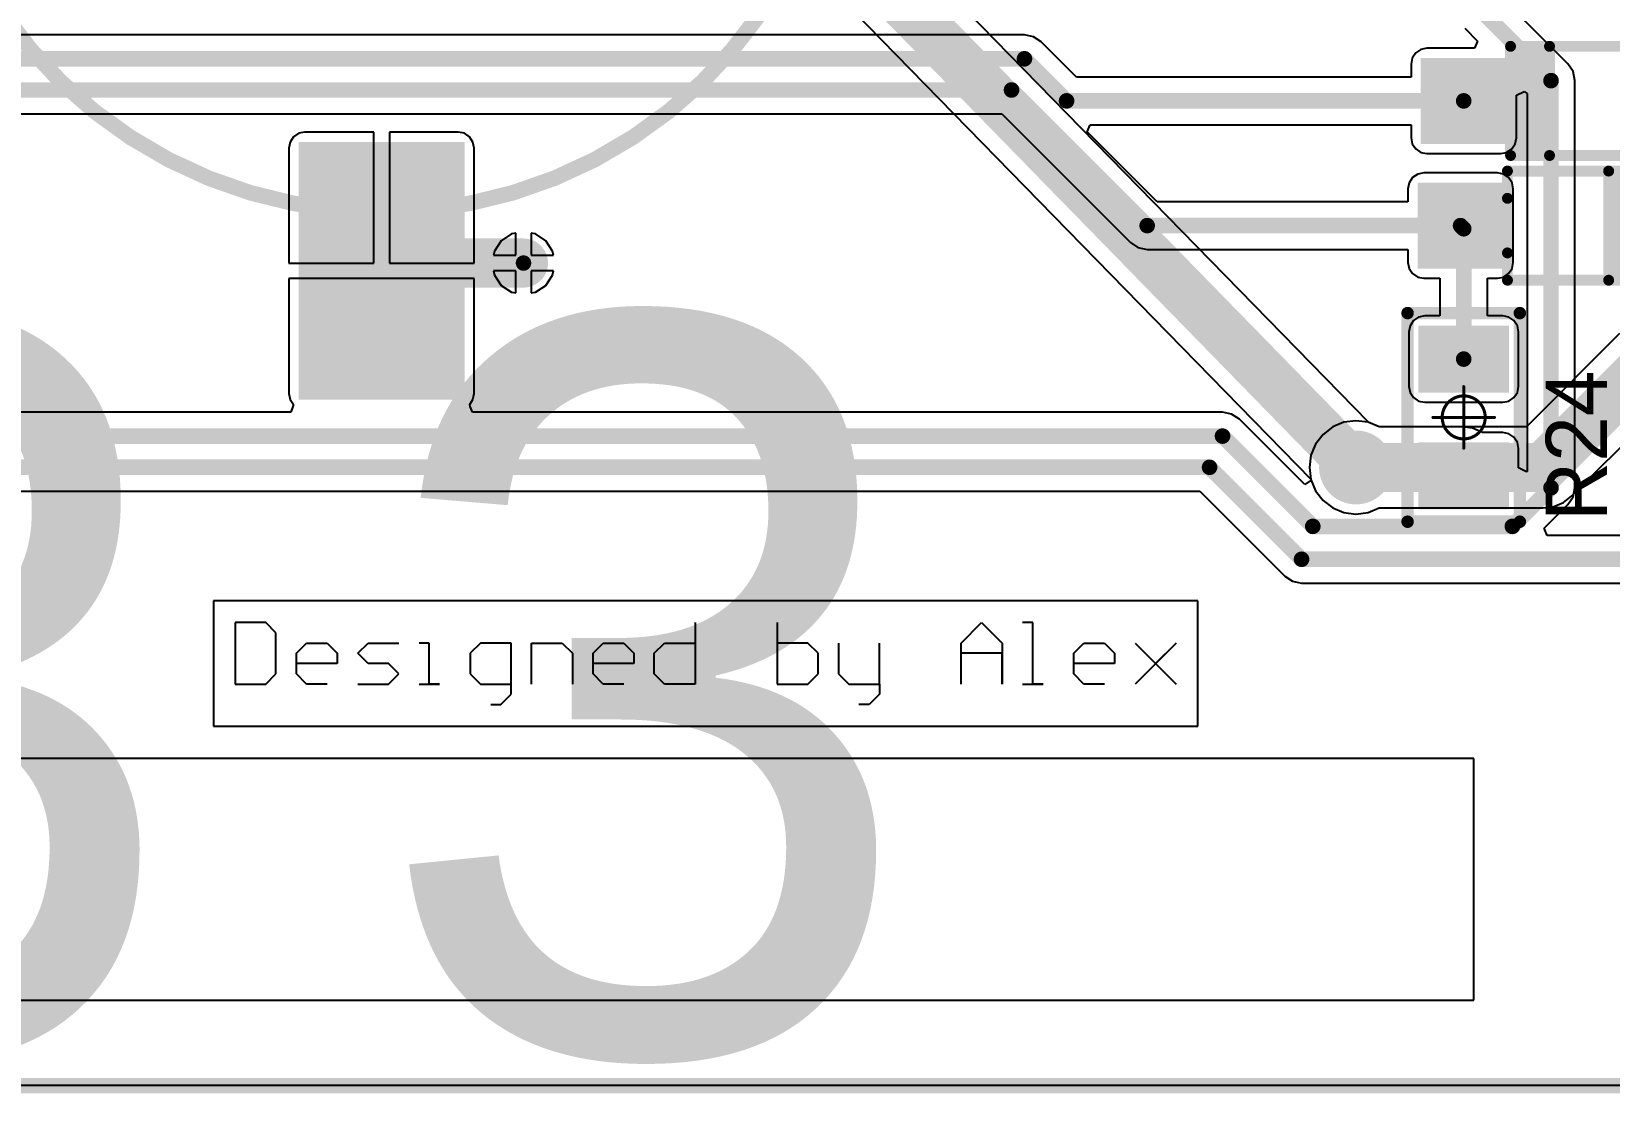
# Model space of a CAD drawing. Header units: millimetres. Extents: x 0.99 to 9.85, y 0.8 to 4.18.
# Drawn here: x 8.238 to 9.25, y 0.798 to 1.479 of the extents above; entities that cross this region are included whole.
import ezdxf

# ---------------------------------------------------------------- set-up
doc = ezdxf.new("R2010")
doc.units = ezdxf.units.MM
doc.header["$MEASUREMENT"] = 0
for name, color, linetype in [('BottomLayer', 5, 'Continuous'), ('BottomSolder', 6, 'Continuous'), ('Mechanical1', 6, 'Continuous'), ('Mechanical15', 56, 'Continuous'), ('MultiLayer', 9, 'Continuous'), ('PadHoleLayer', 156, 'Continuous'), ('TopLayer', 1, 'Continuous'), ('TopOverlay', 2, 'Continuous'), ('TopPaste', 8, 'Continuous'), ('TopSolder', 216, 'Continuous'), ('ViaHoleLayer', 16, 'Continuous')]:
    doc.layers.add(name, color=color, linetype=linetype)

# ---------------------------------------------------------------- blocks, each defined once
blk = doc.blocks.new('SOD_123_22')
at = {"layer": 'TopLayer'}
for points in [[(-0.0986, -0.0236), (-0.0514, -0.0236), (-0.0986, 0.0236), (-0.0514, 0.0236)], [(0.0514, -0.0236), (0.0986, -0.0236), (0.0514, 0.0236), (0.0986, 0.0236)]]:
    blk.add_solid(points, dxfattribs=at)
at = {"layer": 'TopOverlay', "const_width": 0.007}
for points in [[(-0.045, 0.035), (0.045, 0.035)], [(-0.045, -0.035), (-0.045, 0.035)], [(-0.02, -0.035), (-0.02, 0.035)], [(0.045, 0.0175), (0.045, 0.035)], [(0.045, -0.0175), (0.045, 0.0175)], [(0.045, -0.035), (0.045, -0.0175)], [(-0.045, -0.035), (0.045, -0.035)]]:
    blk.add_lwpolyline(points, dxfattribs=at)
at = {"layer": 'TopOverlay', "const_width": 0.0035}
for points in [[(-0.0467, 0.035, 1), (-0.0432, 0.035, 1)], [(-0.0467, 0.035, 1), (-0.0432, 0.035, 1)], [(-0.0217, 0.035, 1), (-0.0182, 0.035, 1)], [(0.0432, 0.035, 1), (0.0467, 0.035, 1)], [(0.0432, 0.035, 1), (0.0467, 0.035, 1)], [(0.0432, 0.0175, 1), (0.0467, 0.0175, 1)], [(0.0432, 0.0175, 1), (0.0467, 0.0175, 1)], [(0.0432, -0.0175, 1), (0.0467, -0.0175, 1)], [(0.0432, -0.0175, 1), (0.0467, -0.0175, 1)], [(-0.0467, -0.035, 1), (-0.0432, -0.035, 1)], [(-0.0467, -0.035, 1), (-0.0432, -0.035, 1)], [(-0.0217, -0.035, 1), (-0.0182, -0.035, 1)], [(0.0432, -0.035, 1), (0.0467, -0.035, 1)], [(0.0432, -0.035, 1), (0.0467, -0.035, 1)]]:
    blk.add_lwpolyline(points, format="xyb", close=True, dxfattribs=at)
at = {"layer": 'TopOverlay'}
blk.add_solid([(-0.045, -0.035), (-0.02, -0.035), (-0.045, 0.035), (-0.02, 0.035)], dxfattribs=at)
at = {"layer": 'TopPaste'}
for points in [[(-0.0986, -0.0236), (-0.0514, -0.0236), (-0.0986, 0.0236), (-0.0514, 0.0236)], [(0.0514, -0.0236), (0.0986, -0.0236), (0.0514, 0.0236), (0.0986, 0.0236)]]:
    blk.add_solid(points, dxfattribs=at)
at = {"layer": 'TopSolder'}
for points in [[(-0.1026, -0.0276), (-0.0474, -0.0276), (-0.1026, 0.0276), (-0.0474, 0.0276)], [(0.0474, -0.0276), (0.1026, -0.0276), (0.0474, 0.0276), (0.1026, 0.0276)]]:
    blk.add_solid(points, dxfattribs=at)
blk = doc.blocks.new('SOD_123_23')
at = {"layer": 'TopLayer'}
for points in [[(-0.0986, -0.0236), (-0.0514, -0.0236), (-0.0986, 0.0236), (-0.0514, 0.0236)], [(0.0514, -0.0236), (0.0986, -0.0236), (0.0514, 0.0236), (0.0986, 0.0236)]]:
    blk.add_solid(points, dxfattribs=at)
at = {"layer": 'TopOverlay', "const_width": 0.007}
for points in [[(0.045, 0.035), (-0.045, 0.035)], [(-0.045, 0.035), (-0.045, -0.035)], [(-0.02, 0.035), (-0.02, -0.035)], [(0.045, 0.035), (0.045, 0.0175)], [(0.045, 0.0175), (0.045, -0.0175)], [(0.045, -0.0175), (0.045, -0.035)], [(0.045, -0.035), (-0.045, -0.035)]]:
    blk.add_lwpolyline(points, dxfattribs=at)
at = {"layer": 'TopOverlay', "const_width": 0.0035}
for points in [[(-0.0467, 0.035, 1), (-0.0432, 0.035, 1)], [(-0.0467, 0.035, 1), (-0.0432, 0.035, 1)], [(-0.0217, 0.035, 1), (-0.0182, 0.035, 1)], [(0.0432, 0.035, 1), (0.0467, 0.035, 1)], [(0.0432, 0.035, 1), (0.0467, 0.035, 1)], [(0.0432, 0.0175, 1), (0.0467, 0.0175, 1)], [(0.0432, 0.0175, 1), (0.0467, 0.0175, 1)], [(0.0432, -0.0175, 1), (0.0467, -0.0175, 1)], [(0.0432, -0.0175, 1), (0.0467, -0.0175, 1)], [(-0.0467, -0.035, 1), (-0.0432, -0.035, 1)], [(-0.0467, -0.035, 1), (-0.0432, -0.035, 1)], [(-0.0217, -0.035, 1), (-0.0182, -0.035, 1)], [(0.0432, -0.035, 1), (0.0467, -0.035, 1)], [(0.0432, -0.035, 1), (0.0467, -0.035, 1)]]:
    blk.add_lwpolyline(points, format="xyb", close=True, dxfattribs=at)
at = {"layer": 'TopOverlay'}
blk.add_solid([(-0.045, -0.035), (-0.02, -0.035), (-0.045, 0.035), (-0.02, 0.035)], dxfattribs=at)
at = {"layer": 'TopPaste'}
for points in [[(-0.0986, -0.0236), (-0.0514, -0.0236), (-0.0986, 0.0236), (-0.0514, 0.0236)], [(0.0514, -0.0236), (0.0986, -0.0236), (0.0514, 0.0236), (0.0986, 0.0236)]]:
    blk.add_solid(points, dxfattribs=at)
at = {"layer": 'TopSolder'}
for points in [[(-0.1026, -0.0276), (-0.0474, -0.0276), (-0.1026, 0.0276), (-0.0474, 0.0276)], [(0.0474, -0.0276), (0.1026, -0.0276), (0.0474, 0.0276), (0.1026, 0.0276)]]:
    blk.add_solid(points, dxfattribs=at)
blk = doc.blocks.new('R_0805_L_39')
at = {"layer": 'Mechanical15', "const_width": 0.00197}
for points in [[(0, 0.0197), (0, -0.0197)], [(-0.0197, 0), (0.0197, 0)]]:
    blk.add_lwpolyline(points, dxfattribs=at)
at = {"layer": 'Mechanical15'}
for points, const_width in [([(-0.0005, 0.0197, 1), (0.0005, 0.0197, 1)], 0.000984), ([(0.0138, 0, 1), (-0.0138, 0, 1)], 0.00197), ([(-0.0202, 0, 1), (-0.0192, 0, 1)], 0.000984), ([(-0.0143, 0, 1), (-0.0133, 0, 1)], 0.000984), ([(0.0133, 0, 1), (0.0143, 0, 1)], 0.000984), ([(0.0192, 0, 1), (0.0202, 0, 1)], 0.000984), ([(-0.0005, -0.0197, 1), (0.0005, -0.0197, 1)], 0.000984)]:
    blk.add_lwpolyline(points, format="xyb", close=True, dxfattribs=dict(at, const_width=const_width))
at = {"layer": 'TopLayer'}
for points in [[(-0.0199, -0.025), (-0.0199, 0.025), (-0.0549, -0.025), (-0.0549, 0.025)], [(0.0549, -0.025), (0.0549, 0.025), (0.0199, -0.025), (0.0199, 0.025)]]:
    blk.add_solid(points, dxfattribs=at)
at = {"layer": 'TopOverlay', "const_width": 0.008}
for points in [[(-0.0669, 0.036), (0.0669, 0.036)], [(-0.0669, 0.036), (-0.0669, -0.036)], [(0.0669, 0.036), (0.0669, -0.036)], [(-0.0669, -0.036), (0.0669, -0.036)]]:
    blk.add_lwpolyline(points, dxfattribs=at)
at = {"layer": 'TopOverlay', "const_width": 0.004}
for points in [[(-0.0689, 0.036, 1), (-0.0649, 0.036, 1)], [(-0.0689, 0.036, 1), (-0.0649, 0.036, 1)], [(0.0649, 0.036, 1), (0.0689, 0.036, 1)], [(0.0649, 0.036, 1), (0.0689, 0.036, 1)], [(-0.0689, -0.036, 1), (-0.0649, -0.036, 1)], [(-0.0689, -0.036, 1), (-0.0649, -0.036, 1)], [(0.0649, -0.036, 1), (0.0689, -0.036, 1)], [(0.0649, -0.036, 1), (0.0689, -0.036, 1)]]:
    blk.add_lwpolyline(points, format="xyb", close=True, dxfattribs=at)
at = {"layer": 'TopPaste'}
for points in [[(-0.0199, -0.025), (-0.0199, 0.025), (-0.0549, -0.025), (-0.0549, 0.025)], [(0.0549, -0.025), (0.0549, 0.025), (0.0199, -0.025), (0.0199, 0.025)]]:
    blk.add_solid(points, dxfattribs=at)
at = {"layer": 'TopSolder'}
for points in [[(-0.0159, -0.029), (-0.0159, 0.029), (-0.0589, -0.029), (-0.0589, 0.029)], [(0.0589, -0.029), (0.0589, 0.029), (0.0159, -0.029), (0.0159, 0.029)]]:
    blk.add_solid(points, dxfattribs=at)
blk = doc.blocks.new('CR1220_A_69')
at = {"layer": 'BottomLayer'}
for points, const_width in [([(-0.1526, 0, 1), (-0.1309, 0, 1)], 0.0217), ([(0.1393, 0, 1), (0.1678, 0, 1)], 0.0285)]:
    blk.add_lwpolyline(points, format="xyb", close=True, dxfattribs=dict(at, const_width=const_width))
at = {"layer": 'BottomSolder'}
for points, const_width in [([(0.1373, 0, 1), (0.1698, 0, 1)], 0.0325), ([(-0.1546, 0, 1), (-0.1289, 0, 1)], 0.0257)]:
    blk.add_lwpolyline(points, format="xyb", close=True, dxfattribs=dict(at, const_width=const_width))
at = {"layer": 'Mechanical15', "const_width": 0.00197}
for points in [[(0, 0.0197), (0, -0.0197)], [(-0.0197, 0), (0.0197, 0)]]:
    blk.add_lwpolyline(points, dxfattribs=at)
at = {"layer": 'Mechanical15'}
for points, const_width in [([(-0.0005, 0.0197, 1), (0.0005, 0.0197, 1)], 0.000984), ([(0.0138, 0, 1), (-0.0138, 0, 1)], 0.00197), ([(-0.0202, 0, 1), (-0.0192, 0, 1)], 0.000984), ([(-0.0143, 0, 1), (-0.0133, 0, 1)], 0.000984), ([(0.0133, 0, 1), (0.0143, 0, 1)], 0.000984), ([(0.0192, 0, 1), (0.0202, 0, 1)], 0.000984), ([(-0.0005, -0.0197, 1), (0.0005, -0.0197, 1)], 0.000984)]:
    blk.add_lwpolyline(points, format="xyb", close=True, dxfattribs=dict(at, const_width=const_width))
at = {"layer": 'MultiLayer'}
for points, const_width in [([(-0.1526, 0, 1), (-0.1309, 0, 1)], 0.0217), ([(0.1393, 0, 1), (0.1678, 0, 1)], 0.0285)]:
    blk.add_lwpolyline(points, format="xyb", close=True, dxfattribs=dict(at, const_width=const_width))
at = {"layer": 'PadHoleLayer'}
for points, const_width in [([(-0.1526, 0, 1), (-0.1309, 0, 1)], 0.0217), ([(0.1393, 0, 1), (0.1678, 0, 1)], 0.0285)]:
    blk.add_lwpolyline(points, format="xyb", close=True, dxfattribs=dict(at, const_width=const_width))
at = {"layer": 'TopLayer'}
for points, const_width in [([(-0.1526, 0, 1), (-0.1309, 0, 1)], 0.0217), ([(0.1393, 0, 1), (0.1678, 0, 1)], 0.0285)]:
    blk.add_lwpolyline(points, format="xyb", close=True, dxfattribs=dict(at, const_width=const_width))
for points in [[(-0.4117, 0.0492), (-0.4117, -0.0492), (-0.2543, 0.0492), (-0.2543, -0.0492)], [(0.3013, 0.0492), (0.3013, -0.0492), (0.4587, 0.0492), (0.4587, -0.0492)]]:
    blk.add_solid(points, dxfattribs=at)
at = {"layer": 'TopOverlay', "const_width": 0.01}
for points in [[(0.1772, -0.2362, -2), (0.1772, 0.2362)], [(0.2229, 0.2829, -0.198912), (0.24, 0.29)], [(0.2759, 0.29, -0.414214), (0.31, 0.2559)], [(0.31, -0.2559, -0.414214), (0.2759, -0.29)], [(0.24, -0.29, -0.198912), (0.2229, -0.2829)]]:
    blk.add_lwpolyline(points, format="xyb", dxfattribs=at)
for points in [[(0.24, 0.29), (0.2759, 0.29)], [(0.2229, 0.2829), (0.19, 0.25)], [(0.19, 0.25), (0.18, 0.24)], [(0.31, 0.2559), (0.31, 0.12)], [(0.31, 0.12), (0.33, 0.07)], [(0.38, 0.12), (0.38, 0.08)], [(0.36, 0.1), (0.4, 0.1)], [(0.33, -0.07), (0.31, -0.12)], [(0.31, -0.12), (0.31, -0.2559)], [(0.18, -0.24), (0.19, -0.25)], [(0.19, -0.25), (0.2229, -0.2829)], [(0.24, -0.29), (0.2759, -0.29)]]:
    blk.add_lwpolyline(points, dxfattribs=at)
at = {"layer": 'TopOverlay', "const_width": 0.005}
for points in [[(0.2375, 0.29, 1), (0.2425, 0.29, 1)], [(0.2375, 0.29, 1), (0.2425, 0.29, 1)], [(0.2734, 0.29, 1), (0.2784, 0.29, 1)], [(0.2734, 0.29, 1), (0.2784, 0.29, 1)], [(0.2204, 0.2829, 1), (0.2254, 0.2829, 1)], [(0.2204, 0.2829, 1), (0.2254, 0.2829, 1)], [(0.1875, 0.25, 1), (0.1925, 0.25, 1)], [(0.1875, 0.25, 1), (0.1925, 0.25, 1)], [(0.3075, 0.2559, 1), (0.3125, 0.2559, 1)], [(0.3075, 0.2559, 1), (0.3125, 0.2559, 1)], [(0.1775, 0.24, 1), (0.1825, 0.24, 1)], [(0.1747, 0.2362, 1), (0.1797, 0.2362, 1)], [(0.3075, 0.12, 1), (0.3125, 0.12, 1)], [(0.3075, 0.12, 1), (0.3125, 0.12, 1)], [(0.3775, 0.12, 1), (0.3825, 0.12, 1)], [(0.3575, 0.1, 1), (0.3625, 0.1, 1)], [(0.3975, 0.1, 1), (0.4025, 0.1, 1)], [(0.3775, 0.08, 1), (0.3825, 0.08, 1)], [(0.3275, 0.07, 1), (0.3325, 0.07, 1)], [(0.3275, -0.07, 1), (0.3325, -0.07, 1)], [(0.3075, -0.12, 1), (0.3125, -0.12, 1)], [(0.3075, -0.12, 1), (0.3125, -0.12, 1)], [(0.1747, -0.2362, 1), (0.1797, -0.2362, 1)], [(0.1775, -0.24, 1), (0.1825, -0.24, 1)], [(0.1875, -0.25, 1), (0.1925, -0.25, 1)], [(0.1875, -0.25, 1), (0.1925, -0.25, 1)], [(0.3075, -0.2559, 1), (0.3125, -0.2559, 1)], [(0.3075, -0.2559, 1), (0.3125, -0.2559, 1)], [(0.2204, -0.2829, 1), (0.2254, -0.2829, 1)], [(0.2204, -0.2829, 1), (0.2254, -0.2829, 1)], [(0.2375, -0.29, 1), (0.2425, -0.29, 1)], [(0.2375, -0.29, 1), (0.2425, -0.29, 1)], [(0.2734, -0.29, 1), (0.2784, -0.29, 1)], [(0.2734, -0.29, 1), (0.2784, -0.29, 1)]]:
    blk.add_lwpolyline(points, format="xyb", close=True, dxfattribs=at)
at = {"layer": 'TopPaste'}
for points in [[(-0.4117, 0.0492), (-0.4117, -0.0492), (-0.2543, 0.0492), (-0.2543, -0.0492)], [(0.3013, 0.0492), (0.3013, -0.0492), (0.4587, 0.0492), (0.4587, -0.0492)]]:
    blk.add_solid(points, dxfattribs=at)
at = {"layer": 'TopSolder'}
for points, const_width in [([(0.1373, 0, 1), (0.1698, 0, 1)], 0.0325), ([(-0.1546, 0, 1), (-0.1289, 0, 1)], 0.0257)]:
    blk.add_lwpolyline(points, format="xyb", close=True, dxfattribs=dict(at, const_width=const_width))
for points in [[(-0.4157, 0.0532), (-0.4157, -0.0532), (-0.2503, 0.0532), (-0.2503, -0.0532)], [(0.2973, 0.0532), (0.2973, -0.0532), (0.4627, 0.0532), (0.4627, -0.0532)]]:
    blk.add_solid(points, dxfattribs=at)

msp = doc.modelspace()

# ---------------------------------------------------------------- linework, layer by layer
at = {"layer": 'BottomLayer'}
for p, q in [((9.0962, 1.2287), (8.737, 1.5965)), ((8.6924, 1.5677), (9.059, 1.1924)), ((8.5463, 1.3497), (8.5397, 1.3453)), ((8.549, 1.3502), (8.5463, 1.3497)), ((8.549, 1.336), (8.549, 1.3502)), ((8.5617, 1.3497), (8.559, 1.3502)), ((8.559, 1.3502), (8.559, 1.336)), ((8.5683, 1.3453), (8.5617, 1.3497)), ((8.5353, 1.3387), (8.5348, 1.336)), ((8.5348, 1.336), (8.549, 1.336)), ((8.5397, 1.3453), (8.5353, 1.3387)), ((8.559, 1.336), (8.5732, 1.336)), ((8.5727, 1.3387), (8.5683, 1.3453)), ((8.5732, 1.336), (8.5727, 1.3387)), ((8.549, 1.326), (8.5348, 1.326)), ((8.5348, 1.326), (8.5353, 1.3233)), ((8.549, 1.3118), (8.549, 1.326)), ((8.5732, 1.326), (8.559, 1.326)), ((8.559, 1.326), (8.559, 1.3118)), ((8.5727, 1.3233), (8.5732, 1.326)), ((8.5353, 1.3233), (8.5397, 1.3167)), ((8.5397, 1.3167), (8.5463, 1.3123)), ((8.5617, 1.3123), (8.5683, 1.3167)), ((8.5683, 1.3167), (8.5727, 1.3233)), ((8.5463, 1.3123), (8.549, 1.3118)), ((8.559, 1.3118), (8.5617, 1.3123)), ((9.257, 1.2858), (9.1972, 1.2259)), ((9.2263, 1.1816), (9.3014, 1.2566)), ((9.1028, 1.2259), (9.0962, 1.2287)), ((9.1972, 1.2259), (9.1028, 1.2259)), ((9.059, 1.1924), (9.059, 1.1922)), ((9.059, 1.1922), (9.062, 1.185)), ((9.062, 1.185), (9.0668, 1.1788)), ((9.0668, 1.1788), (9.073, 1.174)), ((9.073, 1.174), (9.0802, 1.171)), ((9.0957, 1.171), (9.1028, 1.174)), ((9.1028, 1.174), (9.2079, 1.174)), ((9.2079, 1.174), (9.2147, 1.1749)), ((9.2147, 1.1749), (9.2209, 1.1775)), ((9.2209, 1.1775), (9.2263, 1.1816)), ((9.0802, 1.171), (9.0879, 1.17)), ((9.0879, 1.17), (9.0957, 1.171)), ((9.5776, 0.8034), (1.001, 0.8034))]:
    msp.add_line(p, q, dxfattribs=at)
at = {"layer": 'BottomLayer', "const_width": 0.0315}
for points in [[(8.711, 1.5859), (9.0879, 1.1999)], [(9.2079, 1.1999), (9.283, 1.275)], [(9.0879, 1.1999), (9.2079, 1.1999)]]:
    msp.add_lwpolyline(points, dxfattribs=at)
at = {"layer": 'BottomLayer'}
for points, const_width in [([(8.5491, 1.331, 1), (8.5589, 1.331, 1)], 0.00984), ([(9.0781, 1.1999, 1), (9.0978, 1.1999, 1)], 0.0197), ([(9.0801, 1.1999, 1), (9.0958, 1.1999, 1)], 0.0157), ([(9.0801, 1.1999, 1), (9.0958, 1.1999, 1)], 0.0157), ([(9.2001, 1.1999, 1), (9.2158, 1.1999, 1)], 0.0157), ([(9.2001, 1.1999, 1), (9.2158, 1.1999, 1)], 0.0157)]:
    msp.add_lwpolyline(points, format="xyb", close=True, dxfattribs=dict(at, const_width=const_width))
at = {"layer": 'BottomSolder'}
for points, const_width in [([(8.5471, 1.331, 1), (8.5609, 1.331, 1)], 0.0138), ([(9.0761, 1.1999, 1), (9.0998, 1.1999, 1)], 0.0237)]:
    msp.add_lwpolyline(points, format="xyb", close=True, dxfattribs=dict(at, const_width=const_width))
at = {"layer": 'Mechanical1', "const_width": 0.01}
msp.add_lwpolyline([(1, 0.8034), (9.578, 0.8034)], dxfattribs=at)
at = {"layer": 'MultiLayer'}
for points, const_width in [([(8.5491, 1.331, 1), (8.5589, 1.331, 1)], 0.00984), ([(9.0781, 1.1999, 1), (9.0978, 1.1999, 1)], 0.0197)]:
    msp.add_lwpolyline(points, format="xyb", close=True, dxfattribs=dict(at, const_width=const_width))
at = {"layer": 'TopLayer'}
for p, q in [((9.2238, 1.4588), (9.1838, 1.4988)), ((9.1577, 1.4817), (9.1659, 1.4734)), ((8.8753, 1.4773), (8.1038, 1.4773)), ((8.8811, 1.4761), (8.8753, 1.4773)), ((8.8861, 1.4728), (8.8811, 1.4761)), ((8.9086, 1.4503), (8.8861, 1.4728)), ((9.1295, 1.468), (9.1262, 1.4658)), ((9.1334, 1.4688), (9.1295, 1.468)), ((9.164, 1.4688), (9.1334, 1.4688)), ((9.1659, 1.4734), (9.164, 1.4688)), ((9.124, 1.4625), (9.1232, 1.4586)), ((9.1232, 1.4586), (9.1232, 1.4503)), ((9.1262, 1.4658), (9.124, 1.4625)), ((9.2271, 1.4539), (9.2238, 1.4588)), ((9.1232, 1.4503), (8.9086, 1.4503)), ((9.2283, 1.448), (9.2271, 1.4539)), ((9.2283, 1.1869), (9.2283, 1.448)), ((9.1908, 1.4386), (9.1958, 1.4411)), ((9.1908, 1.4114), (9.1908, 1.4386)), ((9.1958, 1.4411), (9.1977, 1.4397)), ((9.1977, 1.4397), (9.1977, 1.1974)), ((8.1039, 1.4267), (8.8607, 1.4267)), ((8.8607, 1.4267), (8.9432, 1.3442)), ((8.9155, 1.4151), (8.9175, 1.4197)), ((8.9175, 1.4197), (9.1232, 1.4197)), ((9.1232, 1.4197), (9.1232, 1.4114)), ((8.4044, 1.4086), (8.4036, 1.4047)), ((8.4066, 1.4119), (8.4044, 1.4086)), ((8.4099, 1.4142), (8.4066, 1.4119)), ((8.4138, 1.4149), (8.4099, 1.4142)), ((8.458, 1.4149), (8.4138, 1.4149)), ((8.458, 1.331), (8.458, 1.4149)), ((8.5122, 1.4149), (8.468, 1.4149)), ((8.468, 1.4149), (8.468, 1.331)), ((8.5161, 1.4142), (8.5122, 1.4149)), ((8.5194, 1.4119), (8.5161, 1.4142)), ((8.5216, 1.4086), (8.5194, 1.4119)), ((8.5224, 1.4047), (8.5216, 1.4086)), ((8.9603, 1.3703), (8.9155, 1.4151)), ((9.1232, 1.4114), (9.124, 1.4075)), ((9.124, 1.4075), (9.1262, 1.4042)), ((9.1878, 1.4042), (9.19, 1.4075)), ((9.19, 1.4075), (9.1908, 1.4114)), ((8.4036, 1.4047), (8.4036, 1.331)), ((8.5224, 1.331), (8.5224, 1.4047)), ((9.1262, 1.4042), (9.1295, 1.402)), ((9.1295, 1.402), (9.1334, 1.4012)), ((9.1334, 1.4012), (9.1806, 1.4012)), ((9.1806, 1.4012), (9.1845, 1.402)), ((9.1845, 1.402), (9.1878, 1.4042)), ((9.1275, 1.388), (9.1242, 1.3858)), ((9.1314, 1.3888), (9.1275, 1.388)), ((9.1786, 1.3888), (9.1314, 1.3888)), ((9.1825, 1.388), (9.1786, 1.3888)), ((9.1858, 1.3858), (9.1825, 1.388)), ((9.122, 1.3825), (9.1212, 1.3786)), ((9.1212, 1.3786), (9.1212, 1.3703)), ((9.1242, 1.3858), (9.122, 1.3825)), ((9.188, 1.3825), (9.1858, 1.3858)), ((9.1888, 1.3786), (9.188, 1.3825)), ((9.1888, 1.3314), (9.1888, 1.3786)), ((9.1212, 1.3703), (8.9603, 1.3703)), ((8.5463, 1.3497), (8.5397, 1.3453)), ((8.549, 1.3502), (8.5463, 1.3497)), ((8.549, 1.336), (8.549, 1.3502)), ((8.5617, 1.3497), (8.559, 1.3502)), ((8.559, 1.3502), (8.559, 1.336)), ((8.5683, 1.3453), (8.5617, 1.3497)), ((8.5353, 1.3387), (8.5348, 1.336)), ((8.5348, 1.336), (8.549, 1.336)), ((8.5397, 1.3453), (8.5353, 1.3387)), ((8.559, 1.336), (8.5732, 1.336)), ((8.5727, 1.3387), (8.5683, 1.3453)), ((8.5732, 1.336), (8.5727, 1.3387)), ((8.9432, 1.3442), (8.9481, 1.3409)), ((8.9481, 1.3409), (8.954, 1.3397)), ((8.954, 1.3397), (9.1212, 1.3397)), ((9.1212, 1.3397), (9.1212, 1.3314)), ((8.4036, 1.331), (8.458, 1.331)), ((8.468, 1.331), (8.5224, 1.331)), ((8.549, 1.326), (8.5348, 1.326)), ((8.5348, 1.326), (8.5353, 1.3233)), ((8.549, 1.3118), (8.549, 1.326)), ((8.5732, 1.326), (8.559, 1.326)), ((8.559, 1.326), (8.559, 1.3118)), ((8.5727, 1.3233), (8.5732, 1.326)), ((9.1212, 1.3314), (9.122, 1.3275)), ((9.122, 1.3275), (9.1242, 1.3242)), ((9.1858, 1.3242), (9.188, 1.3275)), ((9.188, 1.3275), (9.1888, 1.3314)), ((8.5224, 1.321), (8.4036, 1.321)), ((8.4036, 1.321), (8.4036, 1.2473)), ((8.5224, 1.2473), (8.5224, 1.321)), ((8.5353, 1.3233), (8.5397, 1.3167)), ((8.5397, 1.3167), (8.5463, 1.3123)), ((8.5617, 1.3123), (8.5683, 1.3167)), ((8.5683, 1.3167), (8.5727, 1.3233)), ((9.1242, 1.3242), (9.1275, 1.322)), ((9.1275, 1.322), (9.1314, 1.3212)), ((9.1314, 1.3212), (9.1417, 1.3212)), ((9.1417, 1.3212), (9.1417, 1.2971)), ((9.1723, 1.2971), (9.1723, 1.3212)), ((9.1723, 1.3212), (9.1786, 1.3212)), ((9.1786, 1.3212), (9.1825, 1.322)), ((9.1825, 1.322), (9.1858, 1.3242)), ((8.5463, 1.3123), (8.549, 1.3118)), ((8.559, 1.3118), (8.5617, 1.3123)), ((9.1281, 1.2963), (9.1248, 1.2941)), ((9.132, 1.2971), (9.1281, 1.2963)), ((9.1417, 1.2971), (9.132, 1.2971)), ((9.182, 1.2971), (9.1723, 1.2971)), ((9.1859, 1.2963), (9.182, 1.2971)), ((9.1892, 1.2941), (9.1859, 1.2963)), ((9.1226, 1.2908), (9.1218, 1.2869)), ((9.1218, 1.2869), (9.1218, 1.2519)), ((9.1248, 1.2941), (9.1226, 1.2908)), ((9.1914, 1.2908), (9.1892, 1.2941)), ((9.1922, 1.2869), (9.1914, 1.2908)), ((9.1922, 1.2519), (9.1922, 1.2869)), ((8.4036, 1.2473), (8.4044, 1.2434)), ((8.5216, 1.2434), (8.5224, 1.2473)), ((9.1218, 1.2519), (9.1226, 1.248)), ((9.1226, 1.248), (9.1248, 1.2447)), ((9.1892, 1.2447), (9.1914, 1.248)), ((9.1914, 1.248), (9.1922, 1.2519)), ((8.4047, 1.2353), (6.922, 1.2353)), ((8.4044, 1.2434), (8.4064, 1.2403)), ((8.4061, 1.2389), (8.4047, 1.2353)), ((8.4064, 1.2403), (8.4061, 1.2389)), ((8.5196, 1.2403), (8.5216, 1.2434)), ((8.5199, 1.2389), (8.5196, 1.2403)), ((8.5213, 1.2353), (8.5199, 1.2389)), ((9.0023, 1.2353), (8.5213, 1.2353)), ((9.0081, 1.2341), (9.0023, 1.2353)), ((9.1248, 1.2447), (9.1281, 1.2425)), ((9.1281, 1.2425), (9.132, 1.2417)), ((9.132, 1.2417), (9.182, 1.2417)), ((9.182, 1.2417), (9.1859, 1.2425)), ((9.1859, 1.2425), (9.1892, 1.2447)), ((9.0131, 1.2308), (9.0081, 1.2341)), ((9.055, 1.189), (9.0131, 1.2308)), ((9.073, 1.2259), (9.0668, 1.2211)), ((9.0802, 1.2289), (9.073, 1.2259)), ((9.0879, 1.2299), (9.0802, 1.2289)), ((9.0957, 1.2289), (9.0879, 1.2299)), ((9.1028, 1.2259), (9.0957, 1.2289)), ((9.156, 1.2259), (9.1028, 1.2259)), ((9.1627, 1.225), (9.156, 1.2259)), ((9.169, 1.2224), (9.1627, 1.225)), ((9.062, 1.2149), (9.059, 1.2077)), ((9.0668, 1.2211), (9.062, 1.2149)), ((9.1692, 1.2223), (9.169, 1.2224)), ((9.182, 1.2223), (9.1692, 1.2223)), ((9.1859, 1.2215), (9.182, 1.2223)), ((9.1892, 1.2193), (9.1859, 1.2215)), ((9.1914, 1.216), (9.1892, 1.2193)), ((9.1922, 1.2121), (9.1914, 1.216)), ((9.059, 1.2077), (9.058, 1.1999)), ((9.1922, 1.1997), (9.1922, 1.2121)), ((9.058, 1.1999), (9.059, 1.1922)), ((9.1972, 1.197), (9.1922, 1.1997)), ((9.1977, 1.1974), (9.1972, 1.197)), ((7.3727, 1.1847), (8.9877, 1.1847)), ((8.9877, 1.1847), (9.0422, 1.1302)), ((9.0592, 1.1918), (9.055, 1.189)), ((9.059, 1.1922), (9.0592, 1.1918)), ((9.2271, 1.181), (9.2283, 1.1869)), ((9.2087, 1.1609), (9.2238, 1.1761)), ((9.2238, 1.1761), (9.2271, 1.181)), ((9.2106, 1.1563), (9.2087, 1.1609)), ((9.4927, 1.1563), (9.2106, 1.1563)), ((9.0422, 1.1302), (9.0471, 1.1269)), ((9.0471, 1.1269), (9.053, 1.1257)), ((9.053, 1.1257), (9.499, 1.1257)), ((8.9864, 1.1143), (8.3551, 1.1143)), ((8.3551, 1.1143), (8.3551, 1.0339)), ((8.9864, 1.0339), (8.9864, 1.1143)), ((8.369, 1.1004), (8.369, 1.061)), ((8.3887, 1.1004), (8.369, 1.1004)), ((8.3952, 1.0938), (8.3887, 1.1004)), ((8.3952, 1.0676), (8.3952, 1.0938)), ((8.6642, 1.1004), (8.6642, 1.061)), ((8.7167, 1.1004), (8.7167, 1.061)), ((8.8347, 1.0872), (8.8478, 1.1004)), ((8.8478, 1.1004), (8.861, 1.0872)), ((8.8806, 1.1004), (8.8741, 1.1004)), ((8.8806, 1.061), (8.8806, 1.1004)), ((8.4084, 1.0807), (8.4149, 1.0872)), ((8.4149, 1.0872), (8.428, 1.0872)), ((8.428, 1.0872), (8.4346, 1.0807)), ((8.4477, 1.0807), (8.4543, 1.0872)), ((8.4543, 1.0872), (8.474, 1.0872)), ((8.4936, 1.0872), (8.4871, 1.0872)), ((8.4936, 1.061), (8.4936, 1.0872)), ((8.5264, 1.0872), (8.5199, 1.0807)), ((8.5461, 1.0872), (8.5264, 1.0872)), ((8.5461, 1.0544), (8.5461, 1.0872)), ((8.5592, 1.061), (8.5592, 1.0872)), ((8.5592, 1.0872), (8.5789, 1.0872)), ((8.5789, 1.0872), (8.5855, 1.0807)), ((8.5986, 1.0807), (8.6051, 1.0872)), ((8.6051, 1.0872), (8.6183, 1.0872)), ((8.6183, 1.0872), (8.6248, 1.0807)), ((8.6379, 1.0807), (8.6445, 1.0872)), ((8.6445, 1.0872), (8.6642, 1.0872)), ((8.7363, 1.0872), (8.7167, 1.0872)), ((8.7429, 1.0807), (8.7363, 1.0872)), ((8.756, 1.0872), (8.756, 1.0676)), ((8.7823, 1.061), (8.7823, 1.0872)), ((8.8347, 1.061), (8.8347, 1.0872)), ((8.861, 1.0872), (8.861, 1.061)), ((8.9069, 1.0807), (8.9134, 1.0872)), ((8.9134, 1.0872), (8.9266, 1.0872)), ((8.9266, 1.0872), (8.9331, 1.0807)), ((8.9462, 1.0872), (8.9725, 1.061)), ((8.9725, 1.0872), (8.9462, 1.061)), ((8.9594, 1.0741), (8.9725, 1.0872)), ((8.4084, 1.0676), (8.4084, 1.0807)), ((8.4346, 1.0741), (8.4084, 1.0741)), ((8.4346, 1.0807), (8.4346, 1.0741)), ((8.4543, 1.0741), (8.4477, 1.0807)), ((8.4674, 1.0741), (8.4543, 1.0741)), ((8.474, 1.0676), (8.4674, 1.0741)), ((8.5199, 1.0807), (8.5199, 1.0676)), ((8.5855, 1.0807), (8.5855, 1.061)), ((8.5986, 1.0676), (8.5986, 1.0807)), ((8.6248, 1.0741), (8.5986, 1.0741)), ((8.6248, 1.0807), (8.6248, 1.0741)), ((8.6379, 1.0676), (8.6379, 1.0807)), ((8.7429, 1.0741), (8.7429, 1.0807)), ((8.7429, 1.0676), (8.7429, 1.0741)), ((8.861, 1.0807), (8.8347, 1.0807)), ((8.861, 1.061), (8.861, 1.0807)), ((8.9069, 1.0676), (8.9069, 1.0807)), ((8.9331, 1.0741), (8.9069, 1.0741)), ((8.9331, 1.0807), (8.9331, 1.0741)), ((8.9725, 1.061), (8.9594, 1.0741)), ((8.3887, 1.061), (8.3952, 1.0676)), ((8.4149, 1.061), (8.4084, 1.0676)), ((8.4674, 1.061), (8.474, 1.0676)), ((8.5199, 1.0676), (8.5264, 1.061)), ((8.6051, 1.061), (8.5986, 1.0676)), ((8.6445, 1.061), (8.6379, 1.0676)), ((8.7363, 1.061), (8.7429, 1.0676)), ((8.756, 1.0676), (8.7626, 1.061)), ((8.9134, 1.061), (8.9069, 1.0676)), ((8.369, 1.061), (8.3887, 1.061)), ((8.428, 1.061), (8.4149, 1.061)), ((8.4477, 1.061), (8.4674, 1.061)), ((8.4871, 1.061), (8.5002, 1.061)), ((8.5002, 1.061), (8.4936, 1.061)), ((8.5264, 1.061), (8.5461, 1.061)), ((8.5395, 1.0479), (8.5461, 1.0544)), ((8.6183, 1.061), (8.6051, 1.061)), ((8.6642, 1.061), (8.6445, 1.061)), ((8.7167, 1.061), (8.7363, 1.061)), ((8.7626, 1.061), (8.7823, 1.061)), ((8.7823, 1.0544), (8.7757, 1.0479)), ((8.7823, 1.061), (8.7823, 1.0544)), ((8.8741, 1.061), (8.8872, 1.061)), ((8.8872, 1.061), (8.8806, 1.061)), ((8.9266, 1.061), (8.9134, 1.061)), ((8.533, 1.0479), (8.5395, 1.0479)), ((8.7757, 1.0479), (8.7691, 1.0479)), ((8.3551, 1.0339), (8.9864, 1.0339)), ((9.1634, 1.0133), (6.166, 1.0133)), ((9.1634, 0.8582), (9.1634, 1.0133)), ((1.359, 0.8582), (9.1634, 0.8582)), ((9.5746, 0.8034), (1.001, 0.8034))]:
    msp.add_line(p, q, dxfattribs=at)
for points, const_width in [([(9.1685, 1.4925), (9.213, 1.448)], 0.01), ([(8.0893, 1.462), (8.8753, 1.462)], 0.01), ([(8.8753, 1.462), (8.9023, 1.435)], 0.01), ([(9.213, 1.1869), (9.213, 1.448)], 0.01), ([(8.0976, 1.442), (8.867, 1.442)], 0.01), ([(8.867, 1.442), (8.954, 1.355)], 0.01), ([(8.9023, 1.435), (9.157, 1.435)], 0.01), ([(8.954, 1.355), (9.155, 1.355)], 0.01), ([(9.155, 1.355), (9.157, 1.353)], 0.01), ([(9.157, 1.2694), (9.157, 1.353)], 0.01), ([(8.474, 1.331), (8.554, 1.331)], 0.0315), ([(5.599, 1.22), (9.0023, 1.22)], 0.01), ([(9.0023, 1.22), (9.0602, 1.1621)], 0.01), ([(9.0879, 1.1999), (9.156, 1.1999)], 0.0315), ([(5.566, 1.2), (8.994, 1.2)], 0.01), ([(8.994, 1.2), (9.053, 1.141)], 0.01), ([(9.1882, 1.1621), (9.213, 1.1869)], 0.01), ([(9.0602, 1.1621), (9.1882, 1.1621)], 0.01), ([(9.053, 1.141), (9.499, 1.141)], 0.01)]:
    msp.add_lwpolyline(points, dxfattribs=dict(at, const_width=const_width))
for points, const_width in [([(8.8728, 1.462, 1), (8.8778, 1.462, 1)], 0.005), ([(8.8728, 1.462, 1), (8.8778, 1.462, 1)], 0.005), ([(9.2105, 1.448, 1), (9.2155, 1.448, 1)], 0.005), ([(9.2105, 1.448, 1), (9.2155, 1.448, 1)], 0.005), ([(8.8645, 1.442, 1), (8.8695, 1.442, 1)], 0.005), ([(8.8645, 1.442, 1), (8.8695, 1.442, 1)], 0.005), ([(8.8998, 1.435, 1), (8.9048, 1.435, 1)], 0.005), ([(8.8998, 1.435, 1), (8.9048, 1.435, 1)], 0.005), ([(9.1545, 1.435, 1), (9.1595, 1.435, 1)], 0.005), ([(8.9515, 1.355, 1), (8.9565, 1.355, 1)], 0.005), ([(8.9515, 1.355, 1), (8.9565, 1.355, 1)], 0.005), ([(9.1525, 1.355, 1), (9.1575, 1.355, 1)], 0.005), ([(9.1525, 1.355, 1), (9.1575, 1.355, 1)], 0.005), ([(9.1545, 1.353, 1), (9.1595, 1.353, 1)], 0.005), ([(9.1545, 1.353, 1), (9.1595, 1.353, 1)], 0.005), ([(8.4661, 1.331, 1), (8.4819, 1.331, 1)], 0.0157), ([(8.5461, 1.331, 1), (8.5619, 1.331, 1)], 0.0157), ([(8.5491, 1.331, 1), (8.5589, 1.331, 1)], 0.00984), ([(9.1545, 1.2694, 1), (9.1595, 1.2694, 1)], 0.005), ([(8.9998, 1.22, 1), (9.0048, 1.22, 1)], 0.005), ([(8.9998, 1.22, 1), (9.0048, 1.22, 1)], 0.005), ([(9.0781, 1.1999, 1), (9.0978, 1.1999, 1)], 0.0197), ([(9.0801, 1.1999, 1), (9.0958, 1.1999, 1)], 0.0157), ([(9.1481, 1.1999, 1), (9.1639, 1.1999, 1)], 0.0157), ([(8.9915, 1.2, 1), (8.9965, 1.2, 1)], 0.005), ([(8.9915, 1.2, 1), (8.9965, 1.2, 1)], 0.005), ([(9.2105, 1.1869, 1), (9.2155, 1.1869, 1)], 0.005), ([(9.2105, 1.1869, 1), (9.2155, 1.1869, 1)], 0.005), ([(9.0577, 1.1621, 1), (9.0627, 1.1621, 1)], 0.005), ([(9.0577, 1.1621, 1), (9.0627, 1.1621, 1)], 0.005), ([(9.1857, 1.1621, 1), (9.1907, 1.1621, 1)], 0.005), ([(9.1857, 1.1621, 1), (9.1907, 1.1621, 1)], 0.005), ([(9.0505, 1.141, 1), (9.0555, 1.141, 1)], 0.005), ([(9.0505, 1.141, 1), (9.0555, 1.141, 1)], 0.005)]:
    msp.add_lwpolyline(points, format="xyb", close=True, dxfattribs=dict(at, const_width=const_width))
at = {"layer": 'TopSolder'}
for p, q in [((8.369, 1.1004), (8.369, 1.061)), ((8.3887, 1.1004), (8.369, 1.1004)), ((8.3952, 1.0938), (8.3887, 1.1004)), ((8.3952, 1.0676), (8.3952, 1.0938)), ((8.6642, 1.1004), (8.6642, 1.061)), ((8.7167, 1.1004), (8.7167, 1.061)), ((8.8347, 1.0872), (8.8478, 1.1004)), ((8.8478, 1.1004), (8.861, 1.0872)), ((8.8806, 1.1004), (8.8741, 1.1004)), ((8.8806, 1.061), (8.8806, 1.1004)), ((8.4084, 1.0807), (8.4149, 1.0872)), ((8.4149, 1.0872), (8.428, 1.0872)), ((8.428, 1.0872), (8.4346, 1.0807)), ((8.4477, 1.0807), (8.4543, 1.0872)), ((8.4543, 1.0872), (8.474, 1.0872)), ((8.4936, 1.0872), (8.4871, 1.0872)), ((8.4936, 1.061), (8.4936, 1.0872)), ((8.5264, 1.0872), (8.5199, 1.0807)), ((8.5461, 1.0872), (8.5264, 1.0872)), ((8.5461, 1.0544), (8.5461, 1.0872)), ((8.5592, 1.061), (8.5592, 1.0872)), ((8.5592, 1.0872), (8.5789, 1.0872)), ((8.5789, 1.0872), (8.5855, 1.0807)), ((8.5986, 1.0807), (8.6051, 1.0872)), ((8.6051, 1.0872), (8.6183, 1.0872)), ((8.6183, 1.0872), (8.6248, 1.0807)), ((8.6379, 1.0807), (8.6445, 1.0872)), ((8.6445, 1.0872), (8.6642, 1.0872)), ((8.7363, 1.0872), (8.7167, 1.0872)), ((8.7429, 1.0807), (8.7363, 1.0872)), ((8.756, 1.0872), (8.756, 1.0676)), ((8.7823, 1.061), (8.7823, 1.0872)), ((8.8347, 1.061), (8.8347, 1.0872)), ((8.861, 1.0872), (8.861, 1.061)), ((8.9069, 1.0807), (8.9134, 1.0872)), ((8.9134, 1.0872), (8.9266, 1.0872)), ((8.9266, 1.0872), (8.9331, 1.0807)), ((8.9462, 1.0872), (8.9725, 1.061)), ((8.9725, 1.0872), (8.9462, 1.061)), ((8.9594, 1.0741), (8.9725, 1.0872)), ((8.4084, 1.0676), (8.4084, 1.0807)), ((8.4346, 1.0741), (8.4084, 1.0741)), ((8.4346, 1.0807), (8.4346, 1.0741)), ((8.4543, 1.0741), (8.4477, 1.0807)), ((8.4674, 1.0741), (8.4543, 1.0741)), ((8.474, 1.0676), (8.4674, 1.0741)), ((8.5199, 1.0807), (8.5199, 1.0676)), ((8.5855, 1.0807), (8.5855, 1.061)), ((8.5986, 1.0676), (8.5986, 1.0807)), ((8.6248, 1.0741), (8.5986, 1.0741)), ((8.6248, 1.0807), (8.6248, 1.0741)), ((8.6379, 1.0676), (8.6379, 1.0807)), ((8.7429, 1.0741), (8.7429, 1.0807)), ((8.7429, 1.0676), (8.7429, 1.0741)), ((8.861, 1.0807), (8.8347, 1.0807)), ((8.861, 1.061), (8.861, 1.0807)), ((8.9069, 1.0676), (8.9069, 1.0807)), ((8.9331, 1.0741), (8.9069, 1.0741)), ((8.9331, 1.0807), (8.9331, 1.0741)), ((8.9725, 1.061), (8.9594, 1.0741)), ((8.3887, 1.061), (8.3952, 1.0676)), ((8.4149, 1.061), (8.4084, 1.0676)), ((8.4674, 1.061), (8.474, 1.0676)), ((8.5199, 1.0676), (8.5264, 1.061)), ((8.6051, 1.061), (8.5986, 1.0676)), ((8.6445, 1.061), (8.6379, 1.0676)), ((8.7363, 1.061), (8.7429, 1.0676)), ((8.756, 1.0676), (8.7626, 1.061)), ((8.9134, 1.061), (8.9069, 1.0676)), ((8.369, 1.061), (8.3887, 1.061)), ((8.428, 1.061), (8.4149, 1.061)), ((8.4477, 1.061), (8.4674, 1.061)), ((8.4871, 1.061), (8.5002, 1.061)), ((8.5002, 1.061), (8.4936, 1.061)), ((8.5264, 1.061), (8.5461, 1.061)), ((8.5395, 1.0479), (8.5461, 1.0544)), ((8.6183, 1.061), (8.6051, 1.061)), ((8.6642, 1.061), (8.6445, 1.061)), ((8.7167, 1.061), (8.7363, 1.061)), ((8.7626, 1.061), (8.7823, 1.061)), ((8.7823, 1.0544), (8.7757, 1.0479)), ((8.7823, 1.061), (8.7823, 1.0544)), ((8.8741, 1.061), (8.8872, 1.061)), ((8.8872, 1.061), (8.8806, 1.061)), ((8.9266, 1.061), (8.9134, 1.061)), ((8.533, 1.0479), (8.5395, 1.0479)), ((8.7757, 1.0479), (8.7691, 1.0479))]:
    msp.add_line(p, q, dxfattribs=at)
for points, const_width in [([(8.5471, 1.331, 1), (8.5609, 1.331, 1)], 0.0138), ([(9.0761, 1.1999, 1), (9.0998, 1.1999, 1)], 0.0237)]:
    msp.add_lwpolyline(points, format="xyb", close=True, dxfattribs=dict(at, const_width=const_width))
at = {"layer": 'ViaHoleLayer'}
for points, const_width in [([(8.5515, 1.331, 1), (8.5565, 1.331, 1)], 0.00492), ([(9.083, 1.1999, 1), (9.0929, 1.1999, 1)], 0.00984)]:
    msp.add_lwpolyline(points, format="xyb", close=True, dxfattribs=dict(at, const_width=const_width))

# ---------------------------------------------------------------- block references
for name, p, rotation in [('CR1220_A_69', (8.463, 1.659), 90), ('SOD_123_23', (9.23, 1.355), 180), ('R_0805_L_39', (9.157, 1.232), 90)]:
    msp.add_blockref(name, p, dxfattribs=dict(rotation=rotation))
msp.add_blockref('SOD_123_22', (9.232, 1.435))

# ---------------------------------------------------------------- texts
at = {"layer": 'TopLayer'}
for p in [(7.9842, 0.824), (8.4566, 0.824)]:
    msp.add_text('3', height=0.4724, dxfattribs=at).set_placement(p)
at = {"layer": 'TopOverlay'}
msp.add_text('R24', height=0.03937, rotation=90, dxfattribs=at).set_placement((9.249, 1.1655))
at = {"layer": 'TopSolder'}
for p in [(7.9842, 0.824), (8.4566, 0.824)]:
    msp.add_text('3', height=0.4724, dxfattribs=at).set_placement(p)

doc.saveas('drawing.dxf')
